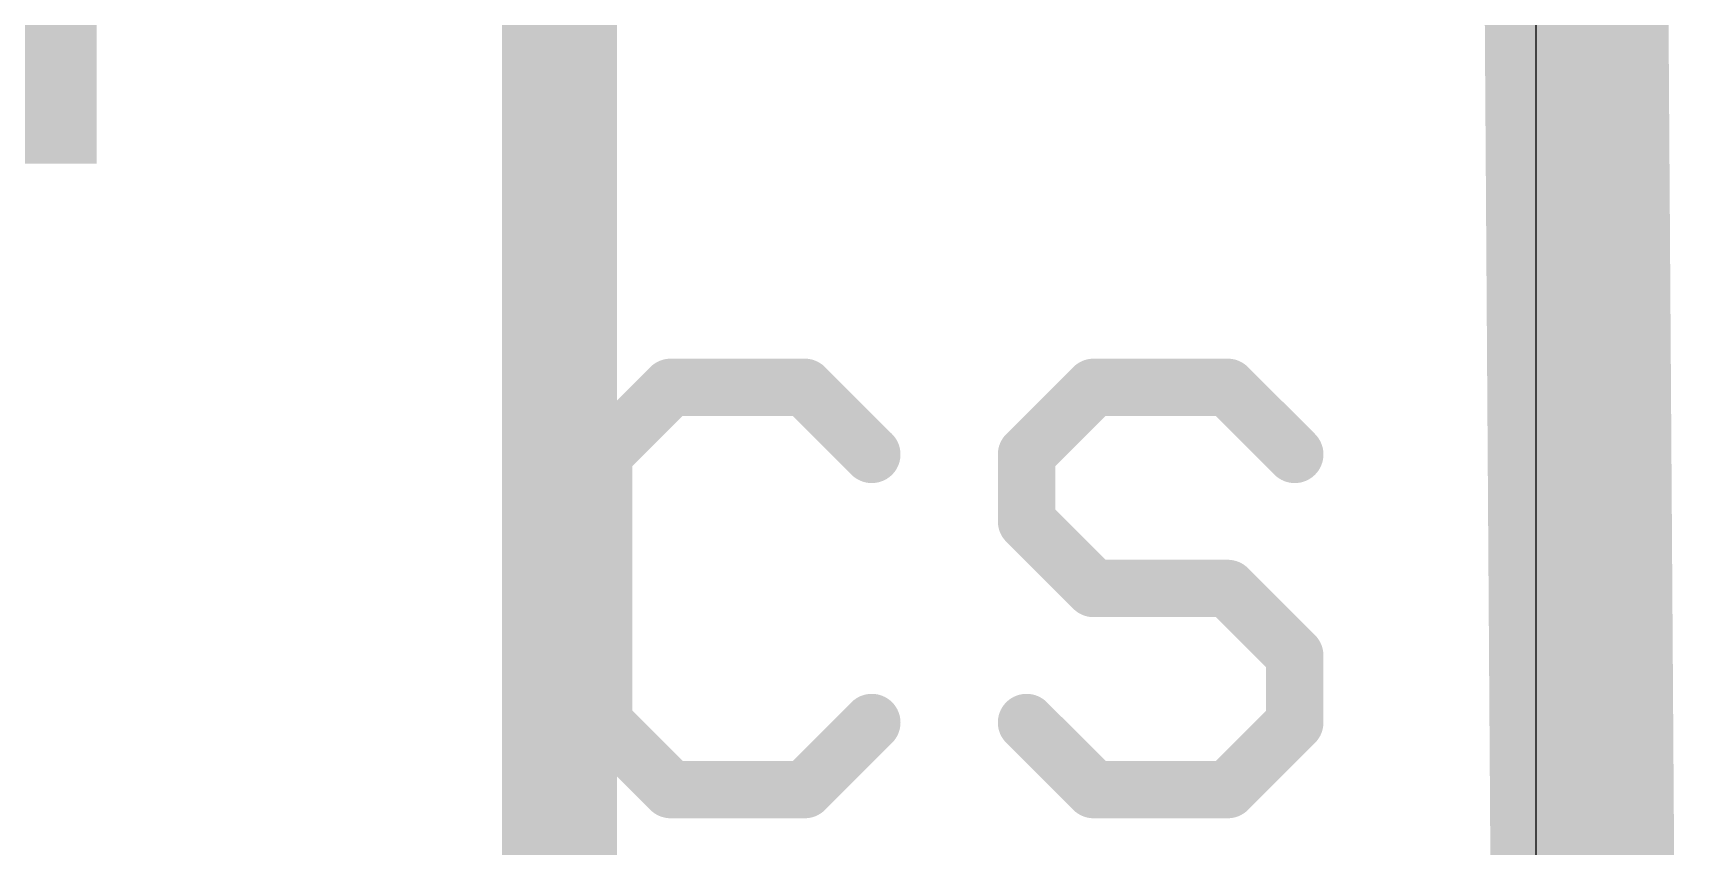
# Model space of a CAD drawing. Extents: x -0.2 to 18.1, y -0.2 to 19.3.
# Drawn here: x 14.457 to 18.11, y 3.619 to 5.42 of the extents above; entities that cross this region are included whole.
import ezdxf

# ---------------------------------------------------------------- set-up
doc = ezdxf.new("R2010")
doc.units = 0
for name, color, linetype in [('1', 12, 'CONTINUOUS'), ('16', 132, 'CONTINUOUS'), ('20', 53, 'CONTINUOUS'), ('21', 40, 'CONTINUOUS')]:
    doc.layers.add(name, color=color, linetype=linetype)

# ---------------------------------------------------------------- blocks, each defined once
blk = doc.blocks.new('RECT')
blk.add_solid([(-0.5, -0.5), (0.5, -0.5), (-0.5, 0.5), (0.5, 0.5)])

msp = doc.modelspace()

# ---------------------------------------------------------------- linework, layer by layer
at = {"layer": '1', "const_width": 0.254}
msp.add_lwpolyline([(15.621, 6.604), (15.621, 3.429)], dxfattribs=at)
at = {"layer": '16', "const_width": 0.4064}
msp.add_lwpolyline([(17.78, 19.05), (17.907, 0)], dxfattribs=at)
at = {"layer": '20'}
msp.add_line((17.78, 16.51), (17.78, 2.54), dxfattribs=at)
at = {"layer": '21', "const_width": 0.127}
for points in [[(15.8668, 4.6363), (15.7185, 4.488)], [(16.1633, 4.6363), (15.8668, 4.6363)], [(16.3116, 4.488), (16.1633, 4.6363)], [(16.8023, 4.6363), (16.654, 4.488)], [(17.0989, 4.6363), (16.8023, 4.6363)], [(17.2472, 4.488), (17.0989, 4.6363)], [(15.7185, 4.488), (15.7185, 3.8948)], [(16.654, 4.488), (16.654, 4.3397)], [(16.654, 4.3397), (16.8023, 4.1914)], [(16.8023, 4.1914), (17.0989, 4.1914)], [(17.0989, 4.1914), (17.2472, 4.0431)], [(17.2472, 4.0431), (17.2472, 3.8948)], [(15.7185, 3.8948), (15.8668, 3.7465)], [(16.1633, 3.7465), (16.3116, 3.8948)], [(16.8023, 3.7465), (16.654, 3.8948)], [(17.2472, 3.8948), (17.0989, 3.7465)], [(15.8668, 3.7465), (16.1633, 3.7465)], [(17.0989, 3.7465), (16.8023, 3.7465)]]:
    msp.add_lwpolyline(points, dxfattribs=at)
at = {"layer": '21', "const_width": 0.0635}
for points in [[(15.8668, 4.668, 1), (15.8668, 4.6045)], [(15.8892, 4.6138, 1), (15.8443, 4.6587)], [(16.1858, 4.6587, 1), (16.1409, 4.6138)], [(16.1633, 4.6045, 1), (16.1633, 4.668)], [(16.8023, 4.668, 1), (16.8023, 4.6045)], [(16.8247, 4.6138, 1), (16.7798, 4.6587)], [(17.1213, 4.6587, 1), (17.0764, 4.6138)], [(17.0989, 4.6045, 1), (17.0989, 4.668)], [(15.7502, 4.488, 1), (15.6867, 4.488)], [(15.696, 4.5104, 1), (15.7409, 4.4655)], [(16.2892, 4.4655, 1), (16.3341, 4.5104)], [(16.6857, 4.488, 1), (16.6222, 4.488)], [(16.6315, 4.5104, 1), (16.6764, 4.4655)], [(17.2247, 4.4655, 1), (17.2696, 4.5104)], [(16.6764, 4.3621, 1), (16.6315, 4.3172)], [(16.6222, 4.3397, 1), (16.6857, 4.3397)], [(16.8023, 4.2231, 1), (16.8023, 4.1596)], [(16.7798, 4.1689, 1), (16.8247, 4.2138)], [(17.1213, 4.2138, 1), (17.0764, 4.1689)], [(17.0989, 4.1596, 1), (17.0989, 4.2231)], [(17.2789, 4.0431, 1), (17.2154, 4.0431)], [(17.2247, 4.0206, 1), (17.2696, 4.0655)], [(15.7409, 3.9172, 1), (15.696, 3.8723)], [(16.3341, 3.8723, 1), (16.2892, 3.9172)], [(16.6764, 3.9172, 1), (16.6315, 3.8723)], [(17.2696, 3.8723, 1), (17.2247, 3.9172)], [(15.6867, 3.8948, 1), (15.7502, 3.8948)], [(17.2154, 3.8948, 1), (17.2789, 3.8948)], [(15.8668, 3.7783, 1), (15.8668, 3.7147)], [(15.8443, 3.724, 1), (15.8892, 3.769)], [(16.1409, 3.769, 1), (16.1858, 3.724)], [(16.1633, 3.7147, 1), (16.1633, 3.7783)], [(16.8023, 3.7783, 1), (16.8023, 3.7147)], [(16.7798, 3.724, 1), (16.8247, 3.769)], [(17.0764, 3.769, 1), (17.1213, 3.724)], [(17.0989, 3.7147, 1), (17.0989, 3.7783)]]:
    msp.add_lwpolyline(points, format="xyb", dxfattribs=at)

# ---------------------------------------------------------------- block references
at = {"layer": '1', "yscale": 1.2, "rotation": 180}
msp.add_blockref('RECT', (14.097, 5.731), dxfattribs=at)

doc.saveas('drawing.dxf')
